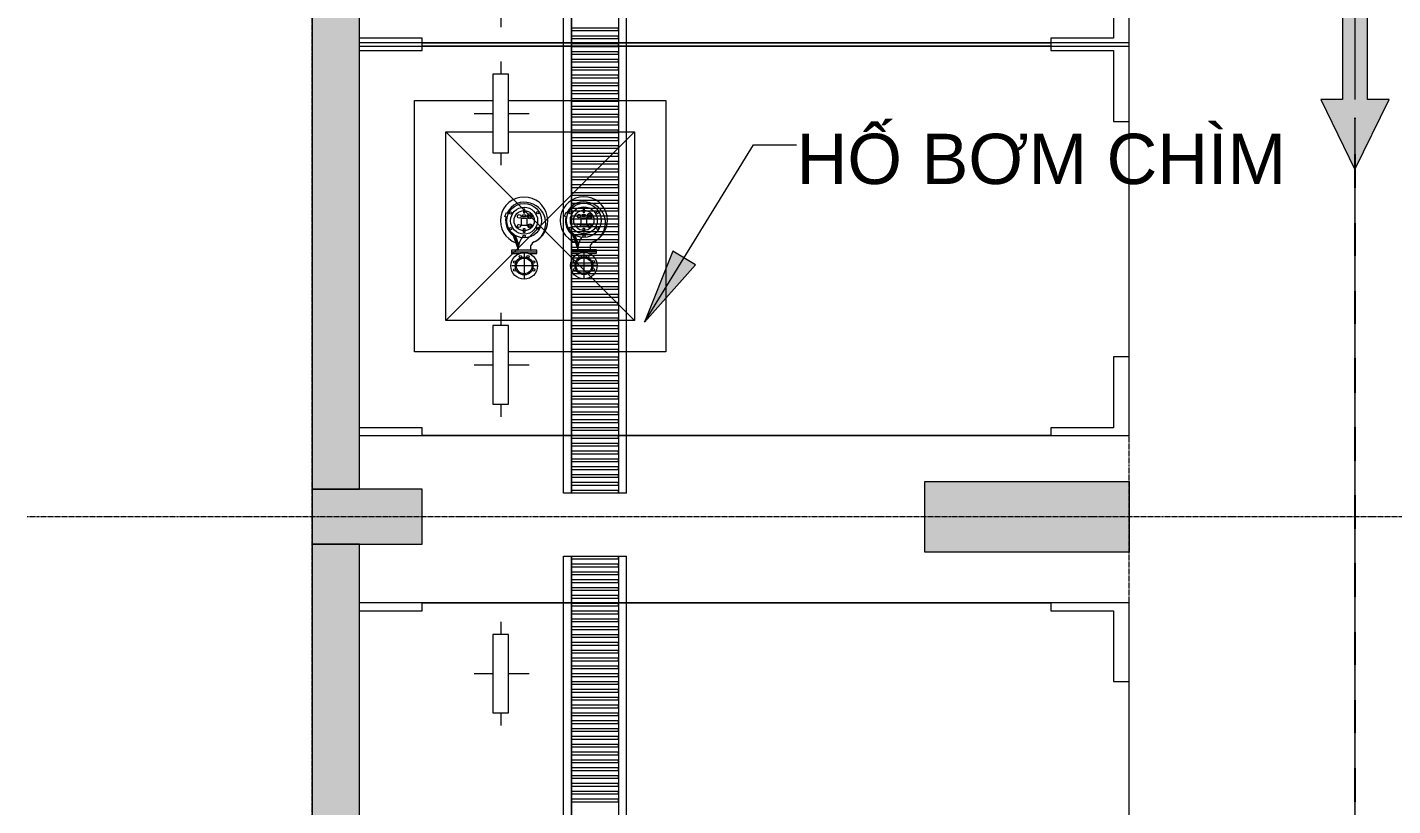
# Model space of a CAD drawing. Header units: millimetres. Extents: x 25998 to 252958, y -15958 to 83425.
# Drawn here: x 31839 to 40530, y 59898 to 64853 of the extents above; entities that cross this region are included whole.
import ezdxf

# ---------------------------------------------------------------- set-up
doc = ezdxf.new("R2010")
doc.units = ezdxf.units.MM
doc.linetypes.add('Dash 1_16_', pattern=[3.175, 1.5875, -1.5875])
doc.linetypes.add('Grid Line', pattern=[22.225, 12.7, -3.175, 3.175, -3.175])
for name, color, linetype, lineweight in [('0-1', 7, 'Continuous', 5), ('A-ANNO-NOTE', 131, 'Continuous', 9), ('A-DETL-1', 90, 'Dash 1_16_', 25), ('A-FLOR', 192, 'Continuous', 9), ('A-WALL-PATT-1', 7, 'Continuous', 9), ('C-PRKG', 70, 'Continuous', 9), ('G-ANNO-TEXT-1', 7, 'Continuous', 9), ('G-IMPT', 8, 'Continuous', 9), ('L-SITE-WALL-1', 250, 'Continuous', 18), ('L-SITE-WALL-2', 7, 'Continuous', 9), ('M-EQPM', 50, 'Continuous', 9), ('S-COLS', 52, 'Continuous', 9), ('S-COLS-1', 52, 'Continuous', 5), ('S-COLS-2', 250, 'Continuous', 18), ('S-COLS-3', 7, 'Continuous', 9), ('S-GRID-1', 1, 'Grid Line', 9)]:
    doc.layers.add(name, color=color, linetype=linetype, lineweight=lineweight)
doc.styles.add('Arial_2', font='arial_0.ttf', dxfattribs={"height": 320})

# ---------------------------------------------------------------- blocks, each defined once
blk = doc.blocks.new('M_Concrete-Rectangular-Column2 - 450x1300-812578-TKCS_MB TẦNG HẦM')
at = {"layer": 'S-COLS'}
blk.add_hatch(color=256, dxfattribs=at).paths.add_polyline_path([(-650, 225), (-650, -225), (650, -225), (649.9, 225), (-178.3, 225)])
at = {"layer": 'S-COLS-2'}
for p, q in [((-650, 225), (650, 225)), ((-650, -225), (-650, 225)), ((650, 225), (650, -225)), ((650, -225), (-650, -225))]:
    blk.add_line(p, q, dxfattribs=at)
blk = doc.blocks.new('NCV_TKTC_KET CAU_rvt-1-TKCS_MB TẦNG HẦM')
at = {"layer": 'A-WALL-PATT-1'}
for points in [[(33652.6, 61911.9), (33952.6, 61911.9), (33952.6, 69761.9), (33652.6, 69761.9), (33652.6, 63828.3)], [(33652.6, 53711.9), (33952.6, 53711.9), (33952.6, 61561.9), (33652.6, 61561.9), (33652.6, 53711.9)]]:
    blk.add_hatch(color=256, dxfattribs=at).paths.add_polyline_path(points)
at = {"layer": 'S-COLS-1'}
blk.add_hatch(color=256, dxfattribs=at).paths.add_polyline_path([(33952.6, 61561.9), (34352.6, 61561.9), (34352.6, 61911.9), (33652.6, 61911.9), (33652.6, 61561.9), (33934.7, 61561.9)])
at = {"layer": 'L-SITE-WALL-1'}
for p, q in [((33652.6, 69761.9), (33652.6, 61911.9)), ((33952.6, 61911.9), (33952.6, 69761.9)), ((33652.6, 61561.9), (33652.6, 53711.9)), ((33952.6, 53711.9), (33952.6, 61561.9))]:
    blk.add_line(p, q, dxfattribs=at)
at = {"layer": 'L-SITE-WALL-2'}
for p, q in [((33652.6, 61911.9), (33952.6, 61911.9)), ((33952.6, 61561.9), (33652.6, 61561.9))]:
    blk.add_line(p, q, dxfattribs=at)
at = {"layer": 'S-COLS-2'}
for p, q in [((33652.6, 61911.9), (33652.6, 61561.9)), ((34352.6, 61911.9), (33952.6, 61911.9)), ((34352.6, 61561.9), (34352.6, 61911.9)), ((33952.6, 61561.9), (34352.6, 61561.9))]:
    blk.add_line(p, q, dxfattribs=at)
at = {"layer": 'S-COLS-3'}
for p, q in [((33952.6, 61911.9), (33652.6, 61911.9)), ((33652.6, 61561.9), (33952.6, 61561.9))]:
    blk.add_line(p, q, dxfattribs=at)
at = {"layer": 'S-COLS', "rotation": 180}
blk.add_blockref('M_Concrete-Rectangular-Column2 - 450x1300-812578-TKCS_MB TẦNG HẦM', (38202.6, 61736.9), dxfattribs=at)
blk = doc.blocks.new('xe oto1 - xe oto-V7-TKCS_MB TẦNG HẦM')
at = {"layer": 'C-PRKG'}
for p, q in [((-2500, 4900.1), (-2500, 4500)), ((-2500, 4900.1), (-2500, 0)), ((-2450, 4500), (-2450, 4900.1)), ((-50, 4900.1), (-50, 4500)), ((0, 4500), (0, 4900.1)), ((0, 0), (0, 4900.1)), ((-2500, 4500), (-2450, 4500)), ((-2500, 500), (-2500, 4500)), ((-2500, 4500), (-2500, 500)), ((-50, 4500), (0, 4500)), ((0, 500), (0, 4500)), ((0, 4500), (0, 500)), ((-2050, 4170), (-2050, 4050)), ((-2050, 4170), (-2050, 4050)), ((-450, 4170), (-450, 4050)), ((-450, 4170), (-450, 4050)), ((-2300, 4000), (-2380, 4000)), ((-2300, 4000), (-2380, 4000)), ((-1800, 4050), (-2300, 4050)), ((-2300, 4050), (-2300, 3950)), ((-1800, 3950), (-1800, 4050)), ((-1720, 4000), (-1800, 4000)), ((-1720, 4000), (-1800, 4000)), ((-700, 4000), (-780, 4000)), ((-700, 4000), (-780, 4000)), ((-200, 4050), (-700, 4050)), ((-700, 4050), (-700, 3950)), ((-200, 3950), (-200, 4050)), ((-120, 4000), (-200, 4000)), ((-120, 4000), (-200, 4000)), ((-2300, 3950), (-1800, 3950)), ((-2050, 3950), (-2050, 3820)), ((-2050, 3950), (-2050, 3820)), ((-700, 3950), (-200, 3950)), ((-450, 3950), (-450, 3820)), ((-450, 3950), (-450, 3820)), ((-2450, 500), (-2500, 500)), ((-2500, 500), (-2500, 0)), ((-2450, 100), (-2450, 500)), ((0, 500), (-50, 500)), ((-50, 500), (-50, 100)), ((0, 0), (0, 500)), ((-2000, 100), (-2450, 100)), ((-2000, 0), (-2000, 100)), ((-500, 100), (-500, 0)), ((-50, 100), (-500, 100)), ((-2500, 0), (-2000, 0)), ((-2500, 0), (0, 0)), ((-500, 0), (0, 0))]:
    blk.add_line(p, q, dxfattribs=at)
blk = doc.blocks.new('THOAT NUOC 300 - w300-4034170-TKCS_MB TẦNG HẦM')
at = {"layer": 'M-EQPM'}
for p, q in [((-3925, 150), (-3925, 200)), ((-3925, 200), (3925, 200)), ((-3925, -150), (-3925, 150)), ((-3905, 150), (-3925, 150)), ((3925, 150), (-3925, 150)), ((-3905, 150), (-3905, -150)), ((-3875.1, -150), (-3875.1, 150)), ((-3855.1, 150), (-3875.1, 150)), ((-3855.1, 150), (-3855.1, -150)), ((-3825.3, -150), (-3825.3, 150)), ((-3805.3, 150), (-3825.3, 150)), ((-3805.3, 150), (-3805.3, -150)), ((-3775.4, -150), (-3775.4, 150)), ((-3755.4, 150), (-3775.4, 150)), ((-3755.4, 150), (-3755.4, -150)), ((-3725.5, -150), (-3725.5, 150)), ((-3705.5, 150), (-3725.5, 150)), ((-3705.5, 150), (-3705.5, -150)), ((-3675.6, -150), (-3675.6, 150)), ((-3655.6, 150), (-3675.6, 150)), ((-3655.6, 150), (-3655.6, -150)), ((-3625.8, -150), (-3625.8, 150)), ((-3605.8, 150), (-3625.8, 150)), ((-3605.8, 150), (-3605.8, -150)), ((-3575.9, -150), (-3575.9, 150)), ((-3555.9, 150), (-3575.9, 150)), ((-3555.9, 150), (-3555.9, -150)), ((-3526, -150), (-3526, 150)), ((-3506, 150), (-3526, 150)), ((-3506, 150), (-3506, -150)), ((-3476.1, -150), (-3476.1, 150)), ((-3456.1, 150), (-3476.1, 150)), ((-3456.1, 150), (-3456.1, -150)), ((-3426.3, -150), (-3426.3, 150)), ((-3406.3, 150), (-3426.3, 150)), ((-3406.3, 150), (-3406.3, -150)), ((-3376.4, -150), (-3376.4, 150)), ((-3356.4, 150), (-3376.4, 150)), ((-3356.4, 150), (-3356.4, -150)), ((-3326.5, -150), (-3326.5, 150)), ((-3306.5, 150), (-3326.5, 150)), ((-3306.5, 150), (-3306.5, -150)), ((-3276.7, -150), (-3276.7, 150)), ((-3256.7, 150), (-3276.7, 150)), ((-3256.7, 150), (-3256.7, -150)), ((-3226.8, -150), (-3226.8, 150)), ((-3206.8, 150), (-3226.8, 150)), ((-3206.8, 150), (-3206.8, -150)), ((-3176.9, -150), (-3176.9, 150)), ((-3156.9, 150), (-3176.9, 150)), ((-3156.9, 150), (-3156.9, -150)), ((-3127, -150), (-3127, 150)), ((-3107, 150), (-3127, 150)), ((-3107, 150), (-3107, -150)), ((-3077.2, -150), (-3077.2, 150)), ((-3057.2, 150), (-3077.2, 150)), ((-3057.2, 150), (-3057.2, -150)), ((-3027.3, -150), (-3027.3, 150)), ((-3007.3, 150), (-3027.3, 150)), ((-3007.3, 150), (-3007.3, -150)), ((-2977.4, -150), (-2977.4, 150)), ((-2957.4, 150), (-2977.4, 150)), ((-2957.4, 150), (-2957.4, -150)), ((-2927.5, -150), (-2927.5, 150)), ((-2907.5, 150), (-2927.5, 150)), ((-2907.5, 150), (-2907.5, -150)), ((-2877.7, -150), (-2877.7, 150)), ((-2857.7, 150), (-2877.7, 150)), ((-2857.7, 150), (-2857.7, -150)), ((-2827.8, -150), (-2827.8, 150)), ((-2807.8, 150), (-2827.8, 150)), ((-2807.8, 150), (-2807.8, -150)), ((-2777.9, -150), (-2777.9, 150)), ((-2757.9, 150), (-2777.9, 150)), ((-2757.9, 150), (-2757.9, -150)), ((-2728.1, -150), (-2728.1, 150)), ((-2708.1, 150), (-2728.1, 150)), ((-2708.1, 150), (-2708.1, -150)), ((-2678.2, -150), (-2678.2, 150)), ((-2658.2, 150), (-2678.2, 150)), ((-2658.2, 150), (-2658.2, -150)), ((-2628.3, -150), (-2628.3, 150)), ((-2608.3, 150), (-2628.3, 150)), ((-2608.3, 150), (-2608.3, -150)), ((-2578.4, -150), (-2578.4, 150)), ((-2558.4, 150), (-2578.4, 150)), ((-2558.4, 150), (-2558.4, -150)), ((-2528.6, -150), (-2528.6, 150)), ((-2508.6, 150), (-2528.6, 150)), ((-2508.6, 150), (-2508.6, -150)), ((-2478.7, -150), (-2478.7, 150)), ((-2458.7, 150), (-2478.7, 150)), ((-2458.7, 150), (-2458.7, -150)), ((-2428.8, -150), (-2428.8, 150)), ((-2408.8, 150), (-2428.8, 150)), ((-2408.8, 150), (-2408.8, -150)), ((-2378.9, -150), (-2378.9, 150)), ((-2358.9, 150), (-2378.9, 150)), ((-2358.9, 150), (-2358.9, -150)), ((-2329.1, -150), (-2329.1, 150)), ((-2309.1, 150), (-2329.1, 150)), ((-2309.1, 150), (-2309.1, -150)), ((-2279.2, -150), (-2279.2, 150)), ((-2259.2, 150), (-2279.2, 150)), ((-2259.2, 150), (-2259.2, -150)), ((-2229.3, -150), (-2229.3, 150)), ((-2209.3, 150), (-2229.3, 150)), ((-2209.3, 150), (-2209.3, -150)), ((-2179.5, -150), (-2179.5, 150)), ((-2159.5, 150), (-2179.5, 150)), ((-2159.5, 150), (-2159.5, -150)), ((-2129.6, -150), (-2129.6, 150)), ((-2109.6, 150), (-2129.6, 150)), ((-2109.6, 150), (-2109.6, -150)), ((-2079.7, -150), (-2079.7, 150)), ((-2059.7, 150), (-2079.7, 150)), ((-2059.7, 150), (-2059.7, -150)), ((-2029.8, -150), (-2029.8, 150)), ((-2009.8, 150), (-2029.8, 150)), ((-2009.8, 150), (-2009.8, -150)), ((-1980, -150), (-1980, 150)), ((-1960, 150), (-1980, 150)), ((-1960, 150), (-1960, -150)), ((-1930.1, -150), (-1930.1, 150)), ((-1910.1, 150), (-1930.1, 150)), ((-1910.1, 150), (-1910.1, -150)), ((-1880.2, -150), (-1880.2, 150)), ((-1860.2, 150), (-1880.2, 150)), ((-1860.2, 150), (-1860.2, -150)), ((-1830.4, -150), (-1830.4, 150)), ((-1810.4, 150), (-1830.4, 150)), ((-1810.4, 150), (-1810.4, -150)), ((-1780.5, -150), (-1780.5, 150)), ((-1760.5, 150), (-1780.5, 150)), ((-1760.5, 150), (-1760.5, -150)), ((-1730.6, -150), (-1730.6, 150)), ((-1710.6, 150), (-1730.6, 150)), ((-1710.6, 150), (-1710.6, -150)), ((-1680.7, -150), (-1680.7, 150)), ((-1660.7, 150), (-1680.7, 150)), ((-1660.7, 150), (-1660.7, -150)), ((-1630.9, -150), (-1630.9, 150)), ((-1610.9, 150), (-1630.9, 150)), ((-1610.9, 150), (-1610.9, -150)), ((-1581, -150), (-1581, 150)), ((-1561, 150), (-1581, 150)), ((-1561, 150), (-1561, -150)), ((-1531.1, -150), (-1531.1, 150)), ((-1511.1, 150), (-1531.1, 150)), ((-1511.1, 150), (-1511.1, -150)), ((-1481.2, -150), (-1481.2, 150)), ((-1461.2, 150), (-1481.2, 150)), ((-1461.2, 150), (-1461.2, -150)), ((-1431.4, -150), (-1431.4, 150)), ((-1411.4, 150), (-1431.4, 150)), ((-1411.4, 150), (-1411.4, -150)), ((-1381.5, -150), (-1381.5, 150)), ((-1361.5, 150), (-1381.5, 150)), ((-1361.5, 150), (-1361.5, -150)), ((-1331.6, -150), (-1331.6, 150)), ((-1311.6, 150), (-1331.6, 150)), ((-1311.6, 150), (-1311.6, -150)), ((-1281.8, -150), (-1281.8, 150)), ((-1261.8, 150), (-1281.8, 150)), ((-1261.8, 150), (-1261.8, -150)), ((-1231.9, -150), (-1231.9, 150)), ((-1211.9, 150), (-1231.9, 150)), ((-1211.9, 150), (-1211.9, -150)), ((-1182, -150), (-1182, 150)), ((-1162, 150), (-1182, 150)), ((-1162, 150), (-1162, -150)), ((-1132.1, -150), (-1132.1, 150)), ((-1112.1, 150), (-1132.1, 150)), ((-1112.1, 150), (-1112.1, -150)), ((-1082.3, -150), (-1082.3, 150)), ((-1062.3, 150), (-1082.3, 150)), ((-1062.3, 150), (-1062.3, -150)), ((-1032.4, -150), (-1032.4, 150)), ((-1012.4, 150), (-1032.4, 150)), ((-1012.4, 150), (-1012.4, -150)), ((-982.5, -150), (-982.5, 150)), ((-962.5, 150), (-982.5, 150)), ((-962.5, 150), (-962.5, -150)), ((-3925, -150), (-3905, -150)), ((-3925, -200), (-3925, -150)), ((3925, -150), (-3925, -150)), ((-3875.1, -150), (-3855.1, -150)), ((-3825.3, -150), (-3805.3, -150)), ((-3775.4, -150), (-3755.4, -150)), ((-3725.5, -150), (-3705.5, -150)), ((-3675.6, -150), (-3655.6, -150)), ((-3625.8, -150), (-3605.8, -150)), ((-3575.9, -150), (-3555.9, -150)), ((-3526, -150), (-3506, -150)), ((-3476.1, -150), (-3456.1, -150)), ((-3426.3, -150), (-3406.3, -150)), ((-3376.4, -150), (-3356.4, -150)), ((-3326.5, -150), (-3306.5, -150)), ((-3276.7, -150), (-3256.7, -150)), ((-3226.8, -150), (-3206.8, -150)), ((-3176.9, -150), (-3156.9, -150)), ((-3127, -150), (-3107, -150)), ((-3077.2, -150), (-3057.2, -150)), ((-3027.3, -150), (-3007.3, -150)), ((-2977.4, -150), (-2957.4, -150)), ((-2927.5, -150), (-2907.5, -150)), ((-2877.7, -150), (-2857.7, -150)), ((-2827.8, -150), (-2807.8, -150)), ((-2777.9, -150), (-2757.9, -150)), ((-2728.1, -150), (-2708.1, -150)), ((-2678.2, -150), (-2658.2, -150)), ((-2628.3, -150), (-2608.3, -150)), ((-2578.4, -150), (-2558.4, -150)), ((-2528.6, -150), (-2508.6, -150)), ((-2478.7, -150), (-2458.7, -150)), ((-2428.8, -150), (-2408.8, -150)), ((-2378.9, -150), (-2358.9, -150)), ((-2329.1, -150), (-2309.1, -150)), ((-2279.2, -150), (-2259.2, -150)), ((-2229.3, -150), (-2209.3, -150)), ((-2179.5, -150), (-2159.5, -150)), ((-2129.6, -150), (-2109.6, -150)), ((-2079.7, -150), (-2059.7, -150)), ((-2029.8, -150), (-2009.8, -150)), ((-1980, -150), (-1960, -150)), ((-1930.1, -150), (-1910.1, -150)), ((-1880.2, -150), (-1860.2, -150)), ((-1830.4, -150), (-1810.4, -150)), ((-1780.5, -150), (-1760.5, -150)), ((-1730.6, -150), (-1710.6, -150)), ((-1680.7, -150), (-1660.7, -150)), ((-1630.9, -150), (-1610.9, -150)), ((-1581, -150), (-1561, -150)), ((-1531.1, -150), (-1511.1, -150)), ((-1481.2, -150), (-1461.2, -150)), ((-1431.4, -150), (-1411.4, -150)), ((-1381.5, -150), (-1361.5, -150)), ((-1331.6, -150), (-1311.6, -150)), ((-1281.8, -150), (-1261.8, -150)), ((-1231.9, -150), (-1211.9, -150)), ((-1182, -150), (-1162, -150)), ((-1132.1, -150), (-1112.1, -150)), ((-1082.3, -150), (-1062.3, -150)), ((-1032.4, -150), (-1012.4, -150)), ((-982.5, -150), (-962.5, -150)), ((-3925, -200), (3925, -200))]:
    blk.add_line(p, q, dxfattribs=at)
blk = doc.blocks.new('THOAT NUOC 300 - w300-4031075-TKCS_MB TẦNG HẦM')
at = {"layer": 'M-EQPM'}
for p, q in [((-3875, 200), (3875, 200)), ((3875, 200), (3875, 150)), ((3875, 150), (-3875, 150)), ((2309, -150), (2309, 150)), ((2329, 150), (2309, 150)), ((2329, 150), (2329, -150)), ((2358.9, -150), (2358.9, 150)), ((2378.9, 150), (2358.9, 150)), ((2378.9, 150), (2378.9, -150)), ((2408.7, -150), (2408.7, 150)), ((2428.7, 150), (2408.7, 150)), ((2428.7, 150), (2428.7, -150)), ((2458.6, -150), (2458.6, 150)), ((2478.6, 150), (2458.6, 150)), ((2478.6, 150), (2478.6, -150)), ((2508.5, -150), (2508.5, 150)), ((2528.5, 150), (2508.5, 150)), ((2528.5, 150), (2528.5, -150)), ((2558.4, -150), (2558.4, 150)), ((2578.4, 150), (2558.4, 150)), ((2578.4, 150), (2578.4, -150)), ((2608.2, -150), (2608.2, 150)), ((2628.2, 150), (2608.2, 150)), ((2628.2, 150), (2628.2, -150)), ((2658.1, -150), (2658.1, 150)), ((2678.1, 150), (2658.1, 150)), ((2678.1, 150), (2678.1, -150)), ((2708, -150), (2708, 150)), ((2728, 150), (2708, 150)), ((2728, 150), (2728, -150)), ((2757.8, -150), (2757.8, 150)), ((2777.8, 150), (2757.8, 150)), ((2777.8, 150), (2777.8, -150)), ((2807.7, -150), (2807.7, 150)), ((2827.7, 150), (2807.7, 150)), ((2827.7, 150), (2827.7, -150)), ((2857.6, -150), (2857.6, 150)), ((2877.6, 150), (2857.6, 150)), ((2877.6, 150), (2877.6, -150)), ((2907.5, -150), (2907.5, 150)), ((2927.5, 150), (2907.5, 150)), ((2927.5, 150), (2927.5, -150)), ((2957.3, -150), (2957.3, 150)), ((2977.3, 150), (2957.3, 150)), ((2977.3, 150), (2977.3, -150)), ((3007.2, -150), (3007.2, 150)), ((3027.2, 150), (3007.2, 150)), ((3027.2, 150), (3027.2, -150)), ((3057.1, -150), (3057.1, 150)), ((3077.1, 150), (3057.1, 150)), ((3077.1, 150), (3077.1, -150)), ((3106.9, -150), (3106.9, 150)), ((3126.9, 150), (3106.9, 150)), ((3126.9, 150), (3126.9, -150)), ((3156.8, -150), (3156.8, 150)), ((3176.8, 150), (3156.8, 150)), ((3176.8, 150), (3176.8, -150)), ((3206.7, -150), (3206.7, 150)), ((3226.7, 150), (3206.7, 150)), ((3226.7, 150), (3226.7, -150)), ((3256.5, -150), (3256.5, 150)), ((3276.5, 150), (3256.5, 150)), ((3276.5, 150), (3276.5, -150)), ((3306.4, -150), (3306.4, 150)), ((3326.4, 150), (3306.4, 150)), ((3326.4, 150), (3326.4, -150)), ((3356.3, -150), (3356.3, 150)), ((3376.3, 150), (3356.3, 150)), ((3376.3, 150), (3376.3, -150)), ((3406.2, -150), (3406.2, 150)), ((3426.2, 150), (3406.2, 150)), ((3426.2, 150), (3426.2, -150)), ((3456, -150), (3456, 150)), ((3476, 150), (3456, 150)), ((3476, 150), (3476, -150)), ((3505.9, -150), (3505.9, 150)), ((3525.9, 150), (3505.9, 150)), ((3525.9, 150), (3525.9, -150)), ((3555.8, -150), (3555.8, 150)), ((3575.8, 150), (3555.8, 150)), ((3575.8, 150), (3575.8, -150)), ((3605.6, -150), (3605.6, 150)), ((3625.6, 150), (3605.6, 150)), ((3625.6, 150), (3625.6, -150)), ((3655.5, -150), (3655.5, 150)), ((3675.5, 150), (3655.5, 150)), ((3675.5, 150), (3675.5, -150)), ((3705.4, -150), (3705.4, 150)), ((3725.4, 150), (3705.4, 150)), ((3725.4, 150), (3725.4, -150)), ((3755.3, -150), (3755.3, 150)), ((3775.3, 150), (3755.3, 150)), ((3775.3, 150), (3775.3, -150)), ((3805.1, -150), (3805.1, 150)), ((3825.1, 150), (3805.1, 150)), ((3825.1, 150), (3825.1, -150)), ((3855, -150), (3855, 150)), ((3875, 150), (3855, 150)), ((3875, 150), (3875, -150)), ((3875, -150), (-3875, -150)), ((2309, -150), (2329, -150)), ((2358.9, -150), (2378.9, -150)), ((2408.7, -150), (2428.7, -150)), ((2458.6, -150), (2478.6, -150)), ((2508.5, -150), (2528.5, -150)), ((2558.4, -150), (2578.4, -150)), ((2608.2, -150), (2628.2, -150)), ((2658.1, -150), (2678.1, -150)), ((2708, -150), (2728, -150)), ((2757.8, -150), (2777.8, -150)), ((2807.7, -150), (2827.7, -150)), ((2857.6, -150), (2877.6, -150)), ((2907.5, -150), (2927.5, -150)), ((2957.3, -150), (2977.3, -150)), ((3007.2, -150), (3027.2, -150)), ((3057.1, -150), (3077.1, -150)), ((3106.9, -150), (3126.9, -150)), ((3156.8, -150), (3176.8, -150)), ((3206.7, -150), (3226.7, -150)), ((3256.5, -150), (3276.5, -150)), ((3306.4, -150), (3326.4, -150)), ((3356.3, -150), (3376.3, -150)), ((3406.2, -150), (3426.2, -150)), ((3456, -150), (3476, -150)), ((3505.9, -150), (3525.9, -150)), ((3555.8, -150), (3575.8, -150)), ((3605.6, -150), (3625.6, -150)), ((3655.5, -150), (3675.5, -150)), ((3705.4, -150), (3725.4, -150)), ((3755.3, -150), (3775.3, -150)), ((3805.1, -150), (3825.1, -150)), ((3855, -150), (3875, -150)), ((3875, -150), (3875, -200)), ((-3875, -200), (3875, -200))]:
    blk.add_line(p, q, dxfattribs=at)
blk = doc.blocks.new('TKTC_BE NGAM TANG HAM_260130 - TKTC_XREF_260130_MB BE NGAM TANG HAM_dwg_xref- ham$0$xref - tang ham$0$BOMCHIM1-4017281-TKCS_MB TẦNG HẦM')
at = {"layer": 'G-IMPT'}
for p, q in [((90.6, 80.8), (90.6, -80.8)), ((109.6, 39.5), (211, 75.5)), ((124.4, 37.7), (200.6, 64.7)), ((136.5, 35), (194.7, 55.6)), ((116.6, -39.6), (107.8, -39.6))]:
    blk.add_line(p, q, dxfattribs=at)
at = {"layer": 'G-IMPT', "flags": 128}
for points in [[(310.4, 108.3), (317.7, 123.9), (343.5, 114.1), (336, 100)], [(79.5, -31.2), (79.5, -80.8), (101.7, -80.8), (101.7, 80.8), (79.5, 80.8), (79.5, 31.2)]]:
    blk.add_lwpolyline(points, dxfattribs=at)
for points in [[(215.9, 4.9), (240.4, 4.9), (240.4, -4.1), (215.9, -4.1)], [(260.1, 17.2), (306.8, 17.2), (306.8, -17.8), (260.1, -17.8)], [(314.9, 10.2), (327.8, 10.2), (327.8, -9.6), (314.9, -9.6)], [(365.6, 4.9), (341.2, 4.9), (341.2, -4.1), (365.6, -4.1)]]:
    blk.add_lwpolyline(points, close=True, dxfattribs=at)
at = {"layer": 'G-IMPT'}
for centre, radius in [((290.8, 0), 111), ((240.5, 87.1), 7.59), ((341.1, 87.1), 7.59), ((0, 0), 85.3), ((0, 0), 50.1), ((-25, 60.4), 7.59), ((25, 60.4), 7.59), ((60.4, 25), 7.59), ((190.2, 0), 7.59), ((290.8, 0), 86.6), ((290.8, 0), 65), ((256.6, 33.5), 10), ((318.4, 31.2), 11.7), ((-25, -60.4), 7.59), ((25, -60.4), 7.59), ((60.4, -25), 7.59), ((240.5, -87.1), 7.59), ((256.6, -37.6), 13.3), ((256.6, -37.6), 6.6), ((319.6, -36.5), 16.5), ((319.6, -36.5), 9.4), ((341.1, -87.1), 7.59)]:
    blk.add_circle(centre, radius, dxfattribs=at)
for centre, radius, start, end in [((290.8, 0), 151.8, 201.66358, 159.43076), ((290.8, 0), 118.8, 78.62133, 144.16214), ((290.8, 0), 118.8, 340.54729, 65.36685), ((107.8, 45.6), 6.04, 180, 270), ((101.1, -94.6), 134.4, 52.96121, 87.13558), ((107.8, -45.6), 6.04, 90, 180), ((116.6, -81.1), 41.5, 25.62689, 90), ((274.1, -5.6), 133.2, 205.62689, 345.198)]:
    blk.add_arc(centre, radius, start, end, dxfattribs=at)
blk = doc.blocks.new('TKTC_BE NGAM TANG HAM_260130 - TKTC_XREF_260130_MB BE NGAM TANG HAM_dwg_114-4017282-TKCS_MB TẦNG HẦM')
at = {"layer": 'G-IMPT'}
for p, q in [((-101, 0), (101, 0)), ((0, -101), (0, 101))]:
    blk.add_line(p, q, dxfattribs=at)
blk.add_circle((0, 0), 72.2, dxfattribs=at)
blk = doc.blocks.new('TKTC_BE NGAM TANG HAM_260130 - TKTC_XREF_260130_MB BE NGAM TANG HAM_dwg-4017279-TKCS_MB TẦNG HẦM')
at = {"layer": 'G-IMPT'}
for p, q in [((-168849.1, -100385.4), (-168349, -100385.4)), ((-168649.1, -100585.4), (-167449.1, -101785.4)), ((-168649.1, -101785.4), (-167449.1, -100585.4)), ((-168649.1, -100585.4), (-168349, -100585.4))]:
    blk.add_line(p, q, dxfattribs=at)
at = {"layer": 'G-IMPT', "flags": 128}
for points in [[(-168349, -101985.4), (-168849.1, -101985.4), (-168849.1, -100385.4)], [(-168249, -100385.4), (-167249.1, -100385.4), (-167249.1, -101985.4), (-168249, -101985.4)], [(-168249, -100585.4), (-167449.1, -100585.4), (-167449.1, -101785.4), (-168649.1, -101785.4), (-168649.1, -100585.4)]]:
    blk.add_lwpolyline(points, dxfattribs=at)
for name, p, xscale, yscale, zscale, rotation in [('TKTC_BE NGAM TANG HAM_260130 - TKTC_XREF_260130_MB BE NGAM TANG HAM_dwg_xref- ham$0$xref - tang ham$0$BOMCHIM1-4017281-TKCS_MB TẦNG HẦM', (-168150, -101438.5), 0.9913985059671329, 0.9913985059671329, 0.9913985059671329, 90.1174564265244), ('TKTC_BE NGAM TANG HAM_260130 - TKTC_XREF_260130_MB BE NGAM TANG HAM_dwg_xref- ham$0$xref - tang ham$0$BOMCHIM1-4017281-TKCS_MB TẦNG HẦM', (-167770, -101436.5), 0.9913985059671329, 0.9913985059671329, 0.9913985059671329, 90.1174564265244), ('TKTC_BE NGAM TANG HAM_260130 - TKTC_XREF_260130_MB BE NGAM TANG HAM_dwg_114-4017282-TKCS_MB TẦNG HẦM', (-168150, -101438.5), 0.7894736842105268, 0.7894736842105268, 0.7894736842105268, 180), ('TKTC_BE NGAM TANG HAM_260130 - TKTC_XREF_260130_MB BE NGAM TANG HAM_dwg_114-4017282-TKCS_MB TẦNG HẦM', (-167770, -101436.5), 0.7894736842105268, 0.7894736842105268, 0.7894736842105268, 180)]:
    blk.add_blockref(name, p, dxfattribs=dict(xscale=xscale, yscale=yscale, zscale=zscale, rotation=rotation))
blk = doc.blocks.new('TKTC_BE NGAM TANG HAM_260130 - TKTC_BE NGAM TANG HAM_260130-2131746-TKCS_MB TẦNG HẦM')
blk.add_blockref('TKTC_BE NGAM TANG HAM_260130 - TKTC_XREF_260130_MB BE NGAM TANG HAM_dwg-4017279-TKCS_MB TẦNG HẦM', (169499.1, 147535))
blk = doc.blocks.new('MUI TEN - Moc lat gach-622134-TKCS_MB TẦNG HẦM')
at = {"layer": 'A-ANNO-NOTE'}
blk.add_hatch(color=256, dxfattribs=at).paths.add_polyline_path([(-0.511, 2.7), (-1.367, 2.7), (-0.011, 5.48), (1.345, 2.7), (0.489, 2.7), (0.489, -1.628), (-0.511, -1.628)])
for p, q in [((-0.011, 5.48), (-1.367, 2.7)), ((1.345, 2.7), (-0.011, 5.48)), ((-1.367, 2.7), (-0.511, 2.7)), ((-0.511, 2.7), (-0.511, -1.628)), ((-0.011, -1.298), (-0.011, 2.7)), ((0.489, -1.628), (0.489, 2.7)), ((0.489, 2.7), (1.345, 2.7)), ((-0.511, -1.628), (0.489, -1.628))]:
    blk.add_line(p, q, dxfattribs=at)

msp = doc.modelspace()

# ---------------------------------------------------------------- hatches: boundary and pattern name
at = {"layer": 'G-ANNO-TEXT-1'}
msp.add_hatch(color=256, dxfattribs=at).paths.add_polyline_path([(35768.2, 62975.3), (36091.6, 63340), (35947.3, 63428.6)])

# ---------------------------------------------------------------- linework, layer by layer
at = {"layer": 'A-DETL-1'}
msp.add_line((40289, 64276.8), (40289, 54996.8), dxfattribs=at)
at = {"layer": 'A-FLOR'}
for p, q in [((35302.6, 61886.6), (35302.6, 69736.6)), ((35602.6, 69736.6), (35602.6, 61886.6)), ((35602.6, 61886.6), (35302.6, 61886.6)), ((38852.6, 61961.9), (38852.6, 61511.9)), ((35302.6, 53736.9), (35302.6, 61486.9)), ((35302.6, 61486.9), (35602.6, 61486.9)), ((35602.6, 61486.9), (35602.6, 53736.9))]:
    msp.add_line(p, q, dxfattribs=at)
at = {"layer": 'G-ANNO-TEXT-1'}
for p, q in [((35768.2, 62975.3), (36461.5, 64104)), ((36461.5, 64104), (36735.7, 64104)), ((35947.3, 63428.6), (35768.2, 62975.3)), ((36091.6, 63340), (35947.3, 63428.6)), ((35768.2, 62975.3), (36091.6, 63340))]:
    msp.add_line(p, q, dxfattribs=at)
at = {"layer": 'S-GRID-1'}
for p, q in [((33652.6, 16318.9), (33652.6, 77184.9)), ((38852.6, 16318.9), (38852.6, 77184.9)), ((128880.9, 61736.9), (31838.8, 61736.9))]:
    msp.add_line(p, q, dxfattribs=at)

# ---------------------------------------------------------------- block references
at = {"layer": '0-1'}
msp.add_blockref('NCV_TKTC_KET CAU_rvt-1-TKCS_MB TẦNG HẦM', (0, 0), dxfattribs=at)
at = {"layer": 'A-ANNO-NOTE', "xscale": 160, "yscale": 160, "zscale": 160, "rotation": 180}
msp.add_blockref('MUI TEN - Moc lat gach-622134-TKCS_MB TẦNG HẦM', (40287.8, 64824.8), dxfattribs=at)
at = {"layer": 'C-PRKG', "rotation": 90.00000000000045}
for p in [(38852.6, 67233.1), (38852.6, 64754), (38852.6, 61188.5)]:
    msp.add_blockref('xe oto1 - xe oto-V7-TKCS_MB TẦNG HẦM', p, dxfattribs=at)
at = {"layer": 'M-EQPM', "rotation": 90.00000000000007}
for name, p in [('THOAT NUOC 300 - w300-4034170-TKCS_MB TẦNG HẦM', (35452.6, 65811.6)), ('THOAT NUOC 300 - w300-4031075-TKCS_MB TẦNG HẦM', (35452.6, 57611.9))]:
    msp.add_blockref(name, p, dxfattribs=at)
at = {"layer": 'M-EQPM'}
msp.add_blockref('TKTC_BE NGAM TANG HAM_260130 - TKTC_BE NGAM TANG HAM_260130-2131746-TKCS_MB TẦNG HẦM', (33652.6, 17236.9), dxfattribs=at)

# ---------------------------------------------------------------- texts
at = {"layer": 'G-ANNO-TEXT-1', "insert": (36735.7, 64012.8), "char_height": 320, "width": 3196.448, "attachment_point": 4, "line_spacing_factor": 0.936439, "style": 'Arial_2'}
msp.add_mtext('\\pt2032,4064,6096,8128,10160,12192,14224,16256,18288,20320,22352,24384,26416,28448,30480,32512,34544,36576,38608,40640,42672,44704,46736,48768,50800,52832,54864,56896,58928,60960,62992,65024;HỐ BƠM CHÌM', dxfattribs=at)

doc.saveas('drawing.dxf')
